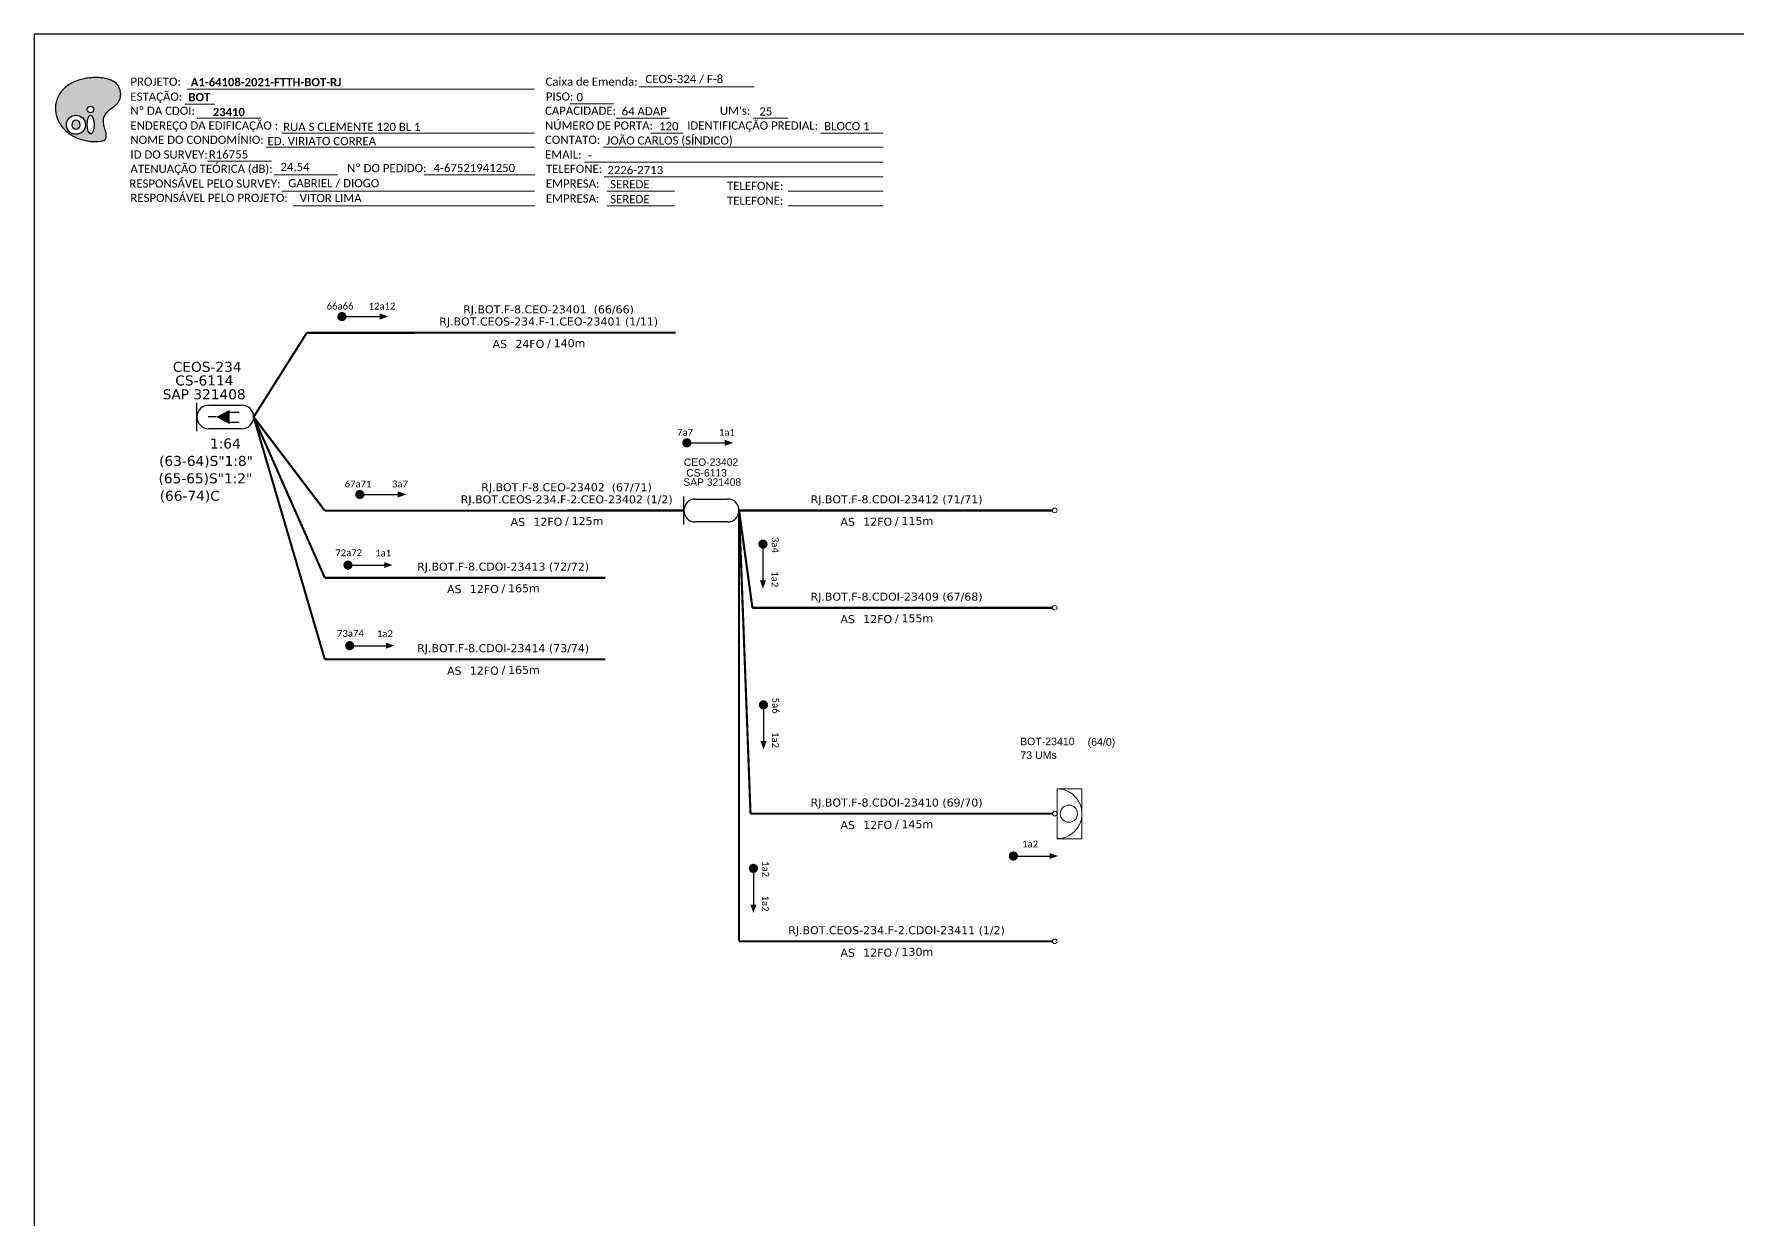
# Model space of a CAD drawing. Extents: x -89 to 749, y 705 to 1299.
# Drawn here: x -89.3 to 283.2, y 1039.8 to 1299 of the extents above; entities that cross this region are included whole.
import ezdxf
from ezdxf.enums import TextEntityAlignment as Align

# ---------------------------------------------------------------- set-up
doc = ezdxf.new("R2010")
doc.units = 0
for name, color, linetype, lineweight in [("20.0-LEGENDA DOS CDO'S", 1, 'Continuous', 0), ('20.2-CDO_POSTE', 1, 'Continuous', 5), ('40.1-ETIQUETAS', 1, 'Continuous', 20)]:
    doc.layers.add(name, color=color, linetype=linetype, lineweight=lineweight)
for name, color, linetype in [('20.4-CEOS', 1, 'Continuous'), ('CAP a instalar', 1, 'Continuous'), ('SETA', 7, 'Continuous')]:
    doc.layers.add(name, color=color, linetype=linetype)
doc.styles.add('ARIAL', font='arial.ttf')
doc.styles.add('siredit', font='verdana.ttf')
doc.styles.get("Standard").update_dxf_attribs({"font": 'arial.ttf'})
doc.styles.add('WMF-Calibri0', font='calibri.ttf')
doc.styles.add('WMF-Calibri1', font='calibrib.ttf')
doc.linetypes.add('FENCELINE1', pattern='A,0.25,-0.1,[133,ltypeshp.shx,S=0.1,R=0,X=-0.1,Y=0],-0.1,1', length=1.45)

# ---------------------------------------------------------------- blocks, each defined once
blk = doc.blocks.new('OI')
h = blk.add_hatch(color=40)
edge = h.paths.add_edge_path()
edge.add_spline(control_points=[(4.35, -0.67), (3.92, -0.99), (3.26, -1.5), (2.81, -2.59), (2.9, -3.5), (3.06, -4.27), (3.31, -4.85), (3.37, -5.39), (3.4, -5.88), (3.2, -6.4), (2.54, -6.61), (1.65, -6.63), (0.55, -6.67), (-0.56, -6.42), (-1.61, -6.14), (-2.77, -5.61), (-3.92, -4.77), (-4.89, -3.7), (-5.34, -2.65), (-5.6, -1.94), (-5.85, -0.96), (-5.71, 0.47), (-5.1, 2.02), (-4.14, 3.02), (-3.3, 3.61), (-2.37, 4.16), (-1.36, 4.44), (-0.56, 4.7), (0.79, 4.85), (2.24, 4.97), (3.79, 4.57), (4.67, 4.21), (5.44, 3.65), (5.76, 2.99), (6.03, 2.21), (6.01, 1.46), (5.72, 0.64), (5.31, 0.08), (4.88, -0.38), (4.51, -0.55), (4.35, -0.67)], knot_values=[0, 0, 0, 0, 1.60434, 2.417191, 3.427595, 4.282808, 4.776746, 5.304182, 5.888771, 6.258406, 6.858137, 7.79129, 8.986195, 10.124242, 11.187857, 12.242908, 13.953784, 15.414161, 16.515391, 17.349188, 17.675853, 19.552021, 21.515531, 22.568638, 23.63245, 24.621084, 25.782718, 26.745347, 27.142653, 29.870543, 31.004649, 31.921532, 32.709589, 33.801391, 34.042471, 35.192333, 35.971461, 36.628871, 37.254359, 37.836911, 37.836911, 37.836911, 37.836911], degree=3, periodic=0)
h.paths.add_polyline_path([(1.13, -0.87, -1), (-0.04, -0.87, -1)], flags=16)
edge = h.paths.add_edge_path(flags=16)
edge.add_ellipse((0.56, -3.59), major_axis=(-0.02, 1.71), ratio=0.361305, start_angle=0, end_angle=360)
h.paths.add_polyline_path([(-0.36, -3.62, -1), (-3.8, -3.62, -1)], flags=16)
edge = h.paths.add_edge_path(flags=0)
edge.add_ellipse((-2.08, -3.62), major_axis=(0, 0.885), ratio=0.758294, start_angle=0, end_angle=360)
at = {"color": 40}
for centre, radius in [((-2.08, -3.62), 1.72), ((0.54, -0.87), 0.587)]:
    blk.add_circle(centre, radius, dxfattribs=at)
blk.add_ellipse((-2.08, -3.62), major_axis=(0, 0.885), ratio=0.758294, start_param=-3.141592653589792, end_param=3.141592653589792, dxfattribs=at)
blk.add_ellipse((0.56, -3.59), major_axis=(-0.02, 1.71), ratio=0.361305, dxfattribs=at)
at = {"color": 40, "start_tangent": (-0.800898, -0.598801), "end_tangent": (-0.800898, -0.598801)}
blk.add_spline([(4.35, -0.67), (3.2, -1.78), (2.9, -2.54), (2.92, -3.55), (3.12, -4.38), (3.28, -4.85), (3.37, -5.37), (3.35, -5.95), (3.2, -6.29), (2.66, -6.55), (1.73, -6.63), (0.54, -6.62), (-0.58, -6.41), (-1.6, -6.11), (-2.56, -5.67), (-3.95, -4.67), (-4.89, -3.56), (-5.37, -2.56), (-5.64, -1.78), (-5.72, -1.46), (-5.63, 0.42), (-4.84, 2.22), (-4.13, 2.99), (-3.27, 3.62), (-2.4, 4.09), (-1.3, 4.47), (-0.37, 4.72), (0.02, 4.77), (2.75, 4.8), (3.85, 4.53), (4.69, 4.16), (5.31, 3.68), (5.85, 2.73), (5.93, 2.5), (5.94, 1.35), (5.67, 0.62), (5.29, 0.08), (4.84, -0.36), (4.35, -0.67)], degree=3, dxfattribs=at)
blk = doc.blocks.new('CARIMBO')
at = {"color": 7, "lineweight": 0}
for points in [[(35.66, -16.79), (111.64, -16.79)], [(134.48, -16.3), (159.61, -16.3)], [(35.15, -20.06), (41.7, -20.06)], [(119.43, -20.02), (128.92, -20.02)], [(37.81, -23.14), (51.75, -23.14)], [(129.48, -23.14), (141.1, -23.14)], [(159.42, -23.14), (167.09, -23.14)], [(52.97, -29.48), (111.64, -29.48)], [(56.38, -26.37), (111.64, -26.37)], [(126.6, -29.48), (187.83, -29.48)], [(137.07, -26.37), (144.01, -26.37)], [(174.24, -26.37), (187.8, -26.37)], [(40.13, -32.55), (54.07, -32.55)], [(122.56, -32.72), (187.83, -32.72)], [(54.67, -35.52), (68.61, -35.52)], [(126.84, -35.96), (187.83, -35.96)], [(56.38, -39.07), (111.64, -39.07)], [(127.45, -39.07), (142.25, -39.07)], [(167.06, -39.07), (187.83, -39.07)], [(58.87, -42.31), (111.64, -42.31)], [(127.45, -42.31), (142.25, -42.31)], [(167.06, -42.31), (187.83, -42.31)]]:
    blk.add_lwpolyline(points, dxfattribs=at)
at = {"color": 7, "xscale": 1.213923925163967, "yscale": 1.213923925163967, "zscale": 1.213923925163967, "rotation": 0.1532896023949059}
blk.add_blockref('OI', (13.86, -20.16), dxfattribs=at)
at = {"color": 7, "lineweight": 0, "style": 'WMF-Calibri0'}
for s, height, p in [('PROJETO:', 1.793, (23.26, -16.04)), ('Caixa de Emenda:', 1.7927, (114.02, -16.04)), ('ESTAÇÃO:', 1.793, (23.26, -19.32)), ('PISO:', 1.793, (114.09, -19.28)), ('Nº DA CDOI:', 1.7927, (23.26, -22.39)), ('CAPACIDADE:', 1.7927, (113.91, -22.39)), ("UM's:", 1.793, (152.15, -22.39)), ('ENDEREÇO DA EDIFICAÇÃO :', 1.7927, (23.26, -25.63)), ('NÚMERO DE PORTA:', 1.7927, (113.91, -25.63)), ('IDENTIFICAÇÃO PREDIAL:', 1.7927, (144.99, -25.63)), ('NOME DO CONDOMÍNIO:', 1.7927, (23.26, -28.74)), ('CONTATO:', 1.793, (113.91, -28.74)), ('ATENUAÇÃO TEÓRICA (dB):', 1.7927, (23.26, -35.09)), ('ID DO SURVEY:', 1.7927, (23.26, -31.97)), ('EMAIL:', 1.793, (113.91, -31.97)), ('TELEFONE:', 1.793, (114.09, -35.09)), ('RESPONSÁVEL PELO SURVEY:', 1.7927, (23.02, -38.32)), ('EMPRESA:', 1.793, (114.09, -38.32)), ('TELEFONE:', 1.793, (153.7, -38.83)), ('RESPONSÁVEL PELO PROJETO:', 1.7927, (23.26, -41.44)), ('EMPRESA:', 1.793, (114.09, -41.56)), ('TELEFONE:', 1.793, (153.7, -42.06))]:
    blk.add_text(s, height=height, dxfattribs=at).set_placement(p)
at = {"color": 7, "lineweight": 0, "flags": 8}
for tag, p, style in [('PROJ', (36.46, -16.13), 'WMF-Calibri1'), ('CEOS-XX', (135.87, -15.46), 'WMF-Calibri0'), ('EST', (35.94, -19.41), 'WMF-Calibri1'), ('PISO_PTR', (120.78, -19.42), 'WMF-Calibri0'), ('CAPAC.', (130.66, -22.52), 'WMF-Calibri0'), ("UC'S", (160.78, -22.54), 'WMF-Calibri0'), ('LOGRADOURO', (56.65, -25.91), 'WMF-Calibri0'), ('N°', (138.85, -25.77), 'WMF-Calibri0'), ('N°PREDIO', (174.94, -25.77), 'WMF-Calibri0'), ('NOME_DO_COND.', (53.23, -29.02), 'WMF-Calibri0'), ('NOME_DO_CONTATO', (127.3, -28.89), 'WMF-Calibri0'), ('_ID_', (40.39, -31.94), 'WMF-Calibri0'), ('O_POTEN', (56.06, -34.68), 'WMF-Calibri0'), ('EMAIL', (123.26, -32.12), 'WMF-Calibri0'), ('RES_SURVEY', (57.78, -38.23), 'WMF-Calibri0'), ('TELEFONE', (127.55, -35.36), 'WMF-Calibri0'), ('EMP_RESP_SURVEY', (128.16, -38.47), 'WMF-Calibri0'), ('CONT_RESP_SURVEY', (167.76, -38.47), 'WMF-Calibri0'), ('RES_PROJ', (60.27, -41.47), 'WMF-Calibri0'), ('EMP_RESP_PROJ', (128.16, -41.71), 'WMF-Calibri0'), ('CONT_RESP_PROJ', (167.76, -41.71), 'WMF-Calibri0')]:
    blk.add_attdef(tag, p, '', height=1.79, dxfattribs=dict(at, style=style))
at = {"color": 7, "lineweight": 0, "style": 'WMF-Calibri1', "flags": 8}
blk.add_attdef("N° CDO'S", text='', height=1.79, dxfattribs=at).set_placement((44.78, -22.68), align=Align.CENTER)
blk = doc.blocks.new('ETIQUETA_RS5F')
at = {"layer": '40.1-ETIQUETAS', "color": 0, "style": 'siredit'}
blk.add_text('/', height=1.5, dxfattribs=at).set_placement((1.58, -1.95), align=Align.MIDDLE_RIGHT)
for tag, p in [('ETIQUETA_R_PRIMARIA', (1.21, 4.1)), ('ETIQUETA_R_SECUNDARIA', (1.21, 2.1)), ('F_ATIVAS/F_MORTAS', (1.14, -4.24))]:
    blk.add_attdef(tag, text='', height=1.5, dxfattribs=at).set_placement(p, align=Align.MIDDLE_CENTER)
for tag, p in [('TIPO_CABO', (-6.58, -2.12)), ('CAP_CABO', (0.4, -2.09))]:
    blk.add_attdef(tag, text='', height=1.5, dxfattribs=at).set_placement(p, align=Align.MIDDLE_RIGHT)
blk.add_attdef('METROS', text='', height=1.5, dxfattribs=at).set_placement((2.14, -1.95), align=Align.MIDDLE_LEFT)
for tag, p in [('FUSÃO_1', (0.85, -8.39)), ('FUSÃO_2', (0.85, -10.6)), ('FUSÃO_3', (0.85, -12.93)), ('FUSÃO_4', (0.85, -15.14)), ('FUSÃO_5', (0.85, -17.16))]:
    blk.add_attdef(tag, text='', height=1.5, dxfattribs=at).set_placement(p, align=Align.CENTER)
blk = doc.blocks.new('CDOE-TEXTO PADRÃO')
at = {"layer": "20.0-LEGENDA DOS CDO'S", "color": 0, "style": 'ARIAL'}
for tag, p in [('CDO_N', (0.49, 7.39)), ('CORDOALHA', (0.5, 4.33)), ('SAP', (0.51, 1.67)), ('SPLITER_1', (0.59, -0.91)), ('SPLITER_2', (0.6, -3.55)), ('(XX-XX_F)S', (0.54, -8.29)), ('(XX-XX_L)S', (0.55, -10.83)), ('UMS', (0.55, -13.15))]:
    blk.add_attdef(tag, p, '', height=1.7, rotation=0.118, dxfattribs=at)
blk.add_attdef('FIBRAS_UTILIZADAS', text='', height=1.7, rotation=0.118, dxfattribs=at).set_placement((19.77, 7.43), align=Align.CENTER)
blk = doc.blocks.new('CEOS_RP_CT_DRT')
at = {"layer": '20.4-CEOS', "color": 0}
for p, q in [((-4.54, 1.19), (-1.19, 1.19)), ((-1.19, -1.19), (-4.54, -1.19))]:
    blk.add_line(p, q, dxfattribs=at)
for points in [[(-5.73, -1.43), (-5.73, 1.44)], [(-3.79, 0), (-4.59, 0)], [(-2.47, 0.48), (-1.45, 0.48)], [(-2.47, -0.52), (-1.45, -0.52)]]:
    blk.add_lwpolyline(points, dxfattribs=at)
blk.add_lwpolyline([(-3.79, 0, 0, 1.47, 0), (-2.41, 0, 1.47, 1.47, 0)], format="xyseb", dxfattribs=at)
for centre, start, end in [((-4.54, 0), 90, 270), ((-1.19, 0), 270, 90)]:
    blk.add_arc(centre, 1.19, start, end, dxfattribs=at)
at = {"layer": '20.4-CEOS', "color": 7, "style": 'siredit'}
for tag, p in [('Nº_DA_CEOS', (-2.86, 5.6)), ('LOCAL', (-2.86, 4.24)), ('SAP', (-2.86, 2.78)), ('RACIO_SPLITAGEM', (-2.86, -1.88)), ('FIBRAS_SPLITTER', (-2.86, -3.58)), ('FIBRAS_TOP_C', (-2.86, -5.08)), ('RESERVA_FINAIS', (-2.86, -6.39))]:
    blk.add_attdef(tag, text='', height=1.01, dxfattribs=at).set_placement(p, align=Align.TOP_CENTER)

msp = doc.modelspace()

# ---------------------------------------------------------------- linework, layer by layer
msp.add_lwpolyline([(-89.32, 705.02), (749.25, 705.02), (749.25, 1299.02), (-89.32, 1299.02), (-89.32, 705.02)])
at = {"color": 7, "lineweight": 0}
msp.add_lwpolyline([(-4.01, 1268.26), (20.14, 1268.26)], dxfattribs=at)
at = {"const_width": 1}
for points in [[(-22.51, 1237.28, 1), (-21.51, 1237.28, 1)], [(52.92, 1209.68, 1), (53.92, 1209.68, 1)], [(-18.58, 1198.4, 1), (-17.58, 1198.4, 1)], [(70.06, 1188.05, 1), (70.05, 1187.05, 1)], [(-21.18, 1182.97, 1), (-20.18, 1182.97, 1)], [(-20.8, 1165.35, 1), (-19.8, 1165.35, 1)], [(70.17, 1152.91, 1), (70.16, 1151.91, 1)], [(67.96, 1117.18, 1), (67.96, 1116.18, 1)], [(124.31, 1119.38, 1), (125.31, 1119.38, 1)]]:
    msp.add_lwpolyline(points, format="xyb", close=True, dxfattribs=at)
at = {"layer": '20.4-CEOS', "color": 5}
for p, q in [((52.76, 1191.87), (52.76, 1197.93)), ((55.27, 1197.41), (62.32, 1197.41)), ((62.32, 1192.39), (55.27, 1192.39))]:
    msp.add_line(p, q, dxfattribs=at)
for centre, start, end in [((55.27, 1194.9), 90, 270), ((62.32, 1194.9), 270, 90)]:
    msp.add_arc(centre, 2.51, start, end, dxfattribs=at)
at = {"layer": '40.1-ETIQUETAS', "color": 1}
msp.add_lwpolyline([(134.36, 1134.07), (139.8, 1134.07), (139.8, 1123.17), (134.36, 1123.17)], close=True, dxfattribs=at)
at = {"layer": '40.1-ETIQUETAS', "color": 8}
for centre in [(133.85, 1194.91), (133.85, 1173.63), (133.85, 1100.73)]:
    msp.add_ellipse(centre, major_axis=(-0.356, 0.356), ratio=1, start_param=2.356194490191767, end_param=8.639379797371353, dxfattribs=at)
at = {"layer": '40.1-ETIQUETAS', "color": 1}
for centre, major_axis, start_param, end_param in [((134.36, 1128.63), (-3.85, 3.85), 2.356194, 5.497787), ((133.85, 1128.63), (-0.356, 0.356), 2.356194490191767, 8.639379797371353), ((136.94, 1128.63), (1.33, 1.33), 3.926991, 10.210176)]:
    msp.add_ellipse(centre, major_axis=major_axis, ratio=1, start_param=start_param, end_param=end_param, dxfattribs=at)
at = {"layer": 'CAP a instalar', "color": 7, "linetype": 'FENCELINE1', "ltscale": 7, "const_width": 0.467}
for points in [[(-41.31, 1215.34), (-29.68, 1233.73)], [(-29.68, 1233.73), (50.94, 1233.78)], [(-41.31, 1215.34), (-25.74, 1194.85)], [(-25.74, 1194.85), (52.76, 1194.9)]]:
    msp.add_lwpolyline(points, dxfattribs=at)
at = {"layer": 'CAP a instalar', "color": 8, "linetype": 'FENCELINE1', "ltscale": 7, "const_width": 0.467}
for points in [[(-41.31, 1215.34), (-25.74, 1180.18)], [(-25.74, 1162.35), (-41.31, 1215.34)], [(64.83, 1194.9), (133.35, 1194.9)], [(64.83, 1194.9), (64.83, 1100.72)], [(67.75, 1173.62), (64.83, 1194.9)], [(-25.74, 1180.18), (35.56, 1180.19)], [(67.75, 1173.62), (133.35, 1173.62)], [(-25.74, 1162.35), (35.56, 1162.36)], [(64.83, 1100.72), (133.35, 1100.72)]]:
    msp.add_lwpolyline(points, dxfattribs=at)
at = {"layer": 'CAP a instalar', "color": 1, "linetype": 'FENCELINE1', "ltscale": 7, "const_width": 0.467}
for points in [[(67.33, 1128.62), (64.83, 1194.9)], [(67.33, 1128.62), (133.35, 1128.62)]]:
    msp.add_lwpolyline(points, dxfattribs=at)
at = {"layer": 'SETA'}
for points in [[(-21.63, 1237.28), (-13.03, 1237.28)], [(53.8, 1209.68), (62.4, 1209.68)], [(-17.7, 1198.4), (-9.1, 1198.4)], [(70.05, 1187.55), (70.05, 1178.96)], [(-20.68, 1182.97), (-12.08, 1182.96)], [(-20.3, 1165.35), (-11.7, 1165.34)], [(70.17, 1152.41), (70.16, 1143.82)], [(124.81, 1119.38), (133.4, 1119.38)], [(67.96, 1116.68), (67.95, 1108.08)]]:
    msp.add_lwpolyline(points, dxfattribs=at)
for points in [[(-13.72, 1237.96), (-11.89, 1237.29), (-13.72, 1236.62)], [(61.71, 1210.36), (63.54, 1209.69), (61.71, 1209.03)], [(-9.79, 1199.08), (-7.96, 1198.41), (-9.79, 1197.74)], [(-12.77, 1183.64), (-10.94, 1182.97), (-12.77, 1182.31)], [(70.73, 1179.64), (70.06, 1177.81), (69.39, 1179.65)], [(-12.39, 1166.02), (-10.56, 1165.35), (-12.39, 1164.69)], [(70.84, 1144.5), (70.17, 1142.67), (69.5, 1144.51)], [(132.71, 1120.06), (134.55, 1119.39), (132.71, 1118.72)], [(68.63, 1108.77), (67.96, 1106.94), (67.29, 1108.77)]]:
    msp.add_solid(points, dxfattribs=at)

# ---------------------------------------------------------------- block references
ref = msp.add_blockref('CARIMBO', (-91.51, 1303.77))
ref.add_attrib('PROJ', 'A1-64108-2021-FTTH-BOT-RJ', (-55.05, 1287.63), dxfattribs={"color": 7, "lineweight": 0, "height": 1.7927, "style": 'WMF-Calibri1'})
ref.add_attrib('EST', 'BOT', (-55.57, 1284.35), dxfattribs={"color": 7, "lineweight": 0, "height": 1.793, "style": 'WMF-Calibri1'})
ref.add_attrib("N° CDO'S", '23410', dxfattribs={"color": 7, "lineweight": 0, "height": 1.793, "style": 'WMF-Calibri1'}).set_placement((-46.73, 1281.09), align=Align.CENTER)
ref.add_attrib('LOGRADOURO', 'RUA S CLEMENTE 120 BL 1', (-34.86, 1277.86), dxfattribs={"color": 7, "lineweight": 0, "height": 1.7927, "style": 'WMF-Calibri0'})
ref.add_attrib('NOME_DO_COND.', 'ED. VIRIATO CORREA', (-38.28, 1274.74), dxfattribs={"color": 7, "lineweight": 0, "height": 1.7927, "style": 'WMF-Calibri0'})
ref.add_attrib('_ID_', 'R16755', (-51.11, 1271.83), dxfattribs={"color": 7, "lineweight": 0, "height": 1.793, "style": 'WMF-Calibri0'})
ref.add_attrib('O_POTEN', '24,54', (-35.45, 1269.09), dxfattribs={"color": 7, "lineweight": 0, "height": 1.793, "style": 'WMF-Calibri0'})
ref.add_attrib('RES_SURVEY', 'GABRIEL / DIOGO', (-33.73, 1265.54), dxfattribs={"color": 7, "lineweight": 0, "height": 1.7927, "style": 'WMF-Calibri0'})
ref.add_attrib('RES_PROJ', 'VITOR LIMA', (-31.24, 1262.3), dxfattribs={"color": 7, "lineweight": 0, "height": 1.793, "style": 'WMF-Calibri0'})
ref.add_attrib('CEOS-XX', 'CEOS-324 / F-8', (44.36, 1288.31), dxfattribs={"color": 7, "lineweight": 0, "height": 1.7927, "style": 'WMF-Calibri0'})
ref.add_attrib('CAPAC.', '64 ADAP', (39.15, 1281.25), dxfattribs={"color": 7, "lineweight": 0, "height": 1.793, "style": 'WMF-Calibri0'})
ref.add_attrib("UC'S", '25', (69.27, 1281.23), dxfattribs={"color": 7, "lineweight": 0, "height": 1.793, "style": 'WMF-Calibri0'})
ref.add_attrib('PISO_PTR', '0', (29.28, 1284.34), dxfattribs={"color": 7, "lineweight": 0, "height": 1.79, "style": 'WMF-Calibri0'})
ref.add_attrib('N°', '120', (47.34, 1278), dxfattribs={"color": 7, "lineweight": 0, "height": 1.793, "style": 'WMF-Calibri0'})
ref.add_attrib('N°PREDIO', 'BLOCO 1', (83.43, 1278), dxfattribs={"color": 7, "lineweight": 0, "height": 1.793, "style": 'WMF-Calibri0'})
ref.add_attrib('NOME_DO_CONTATO', 'JOÃO CARLOS (SÍNDICO)', (35.79, 1274.88), dxfattribs={"color": 7, "lineweight": 0, "height": 1.7927, "style": 'WMF-Calibri0'})
ref.add_attrib('EMAIL', '-', (31.75, 1271.65), dxfattribs={"color": 7, "lineweight": 0, "height": 1.79, "style": 'WMF-Calibri0'})
ref.add_attrib('TELEFONE', '2226-2713', (36.04, 1268.41), dxfattribs={"color": 7, "lineweight": 0, "height": 1.793, "style": 'WMF-Calibri0'})
ref.add_attrib('EMP_RESP_SURVEY', 'SEREDE', (36.65, 1265.3), dxfattribs={"color": 7, "lineweight": 0, "height": 1.793, "style": 'WMF-Calibri0'})
ref.add_attrib('EMP_RESP_PROJ', 'SEREDE', (36.65, 1262.06), dxfattribs={"color": 7, "lineweight": 0, "height": 1.793, "style": 'WMF-Calibri0'})
at = {"layer": '20.2-CDO_POSTE', "color": 5}
ref = msp.add_blockref('CDOE-TEXTO PADRÃO', (54.48, 1197.58), dxfattribs=dict(at, xscale=0.947556147652673, yscale=0.947556147652673, zscale=0.947556147652673))
ref.add_attrib('CDO_N', 'CS-6113', (53.29, 1202.32), dxfattribs={"layer": "20.0-LEGENDA DOS CDO'S", "color": 0, "height": 1.611, "rotation": 0.118, "style": 'ARIAL'})
ref.add_attrib('SAP', 'CEO-23402', (52.76, 1204.65), dxfattribs={"layer": "20.0-LEGENDA DOS CDO'S", "color": 0, "height": 1.611, "rotation": 0.118, "style": 'ARIAL'})
ref = msp.add_blockref('CDOE-TEXTO PADRÃO', (52.54, 1195.55), dxfattribs=dict(at, xscale=0.947556147652673, yscale=0.947556147652673, zscale=0.947556147652673))
ref.add_attrib('CDO_N', 'SAP 321408', (52.65, 1200.29), dxfattribs={"layer": "20.0-LEGENDA DOS CDO'S", "color": 0, "height": 1.611, "rotation": 0.118, "style": 'ARIAL'})
at = {"layer": '20.4-CEOS', "color": 7}
ref = msp.add_blockref('CEOS_RP_CT_DRT', (-41.31, 1215.34), dxfattribs=dict(at, xscale=2.161665797233581, yscale=2.161665797233581, zscale=2.161665797233581))
ref.add_attrib('Nº_DA_CEOS', 'CEOS-234', dxfattribs={"color": 7, "height": 2.183, "style": 'siredit'}).set_placement((-51.47, 1227.39), align=Align.TOP_CENTER)
ref.add_attrib('LOCAL', 'CS-6114', dxfattribs={"color": 7, "height": 2.183, "style": 'siredit'}).set_placement((-52.09, 1224.42), align=Align.TOP_CENTER)
ref.add_attrib('SAP', 'SAP 321408', dxfattribs={"color": 7, "height": 2.183, "style": 'siredit'}).set_placement((-52.13, 1221.39), align=Align.TOP_CENTER)
ref.add_attrib('RACIO_SPLITAGEM', '1:64', dxfattribs={"color": 7, "height": 2.183, "style": 'siredit'}).set_placement((-47.5, 1210.63), align=Align.TOP_CENTER)
ref.add_attrib('FIBRAS_SPLITTER', '(63-64)S"1:8"', dxfattribs={"color": 7, "height": 2.1826, "style": 'siredit'}).set_placement((-51.72, 1206.83), align=Align.TOP_CENTER)
ref.add_attrib('FIBRAS_TOP_C', '(65-65)S"1:2"', dxfattribs={"color": 7, "height": 2.1826, "style": 'siredit'}).set_placement((-51.85, 1203.02), align=Align.TOP_CENTER)
ref.add_attrib('RESERVA_FINAIS', '(66-74)C', dxfattribs={"color": 7, "height": 2.183, "style": 'siredit'}).set_placement((-55.28, 1199.21), align=Align.TOP_CENTER)
at = {"layer": '40.1-ETIQUETAS', "color": 7}
ref = msp.add_blockref('ETIQUETA_RS5F', (21.82, 1233.75), dxfattribs=dict(at, xscale=1.16639998499977, yscale=1.16639998499977, zscale=1.16639998499977))
ref.add_attrib('ETIQUETA_R_PRIMARIA', 'RJ.BOT.F-8.CEO-23401  (66/66)', dxfattribs={"color": 0, "height": 1.7496, "style": 'siredit'}).set_placement((23.16, 1238.86), align=Align.MIDDLE_CENTER)
ref.add_attrib('ETIQUETA_R_SECUNDARIA', 'RJ.BOT.CEOS-234.F-1.CEO-23401 (1/11)', dxfattribs={"color": 0, "height": 1.7496, "style": 'siredit'}).set_placement((23.2, 1236.21), align=Align.MIDDLE_CENTER)
ref.add_attrib('TIPO_CABO', 'AS', dxfattribs={"color": 0, "height": 1.75, "style": 'siredit'}).set_placement((14.11, 1231.29), align=Align.MIDDLE_RIGHT)
ref.add_attrib('CAP_CABO', '24FO', dxfattribs={"color": 0, "height": 1.75, "style": 'siredit'}).set_placement((22.25, 1231.31), align=Align.MIDDLE_RIGHT)
ref.add_attrib('METROS', '140m', dxfattribs={"color": 0, "height": 1.75, "style": 'siredit'}).set_placement((24.29, 1231.47), align=Align.MIDDLE_LEFT)
ref = msp.add_blockref('ETIQUETA_RS5F', (25.76, 1194.87), dxfattribs=dict(at, xscale=1.16639998499977, yscale=1.16639998499977, zscale=1.16639998499977))
ref.add_attrib('ETIQUETA_R_PRIMARIA', 'RJ.BOT.F-8.CEO-23402  (67/71)', dxfattribs={"color": 0, "height": 1.7496, "style": 'siredit'}).set_placement((27.1, 1199.98), align=Align.MIDDLE_CENTER)
ref.add_attrib('ETIQUETA_R_SECUNDARIA', 'RJ.BOT.CEOS-234.F-2.CEO-23402 (1/2)', dxfattribs={"color": 0, "height": 1.7496, "style": 'siredit'}).set_placement((27.14, 1197.33), align=Align.MIDDLE_CENTER)
ref.add_attrib('TIPO_CABO', 'AS', dxfattribs={"color": 0, "height": 1.75, "style": 'siredit'}).set_placement((18.04, 1192.41), align=Align.MIDDLE_RIGHT)
ref.add_attrib('CAP_CABO', '12FO', dxfattribs={"color": 0, "height": 1.75, "style": 'siredit'}).set_placement((26.18, 1192.43), align=Align.MIDDLE_RIGHT)
ref.add_attrib('METROS', '125m', dxfattribs={"color": 0, "height": 1.75, "style": 'siredit'}).set_placement((28.22, 1192.59), align=Align.MIDDLE_LEFT)
at = {"layer": '40.1-ETIQUETAS', "color": 8}
ref = msp.add_blockref('ETIQUETA_RS5F', (97.88, 1194.9), dxfattribs=dict(at, xscale=1.16639998499977, yscale=1.16639998499977, zscale=1.16639998499977))
ref.add_attrib('ETIQUETA_R_SECUNDARIA', 'RJ.BOT.F-8.CDOI-23412 (71/71)', dxfattribs={"color": 0, "height": 1.7496, "style": 'siredit'}).set_placement((99.26, 1197.35), align=Align.MIDDLE_CENTER)
ref.add_attrib('TIPO_CABO', 'AS', dxfattribs={"color": 0, "height": 1.75, "style": 'siredit'}).set_placement((90.16, 1192.43), align=Align.MIDDLE_RIGHT)
ref.add_attrib('CAP_CABO', '12FO', dxfattribs={"color": 0, "height": 1.75, "style": 'siredit'}).set_placement((98.3, 1192.46), align=Align.MIDDLE_RIGHT)
ref.add_attrib('METROS', '115m', dxfattribs={"color": 0, "height": 1.75, "style": 'siredit'}).set_placement((100.34, 1192.62), align=Align.MIDDLE_LEFT)
ref = msp.add_blockref('ETIQUETA_RS5F', (11.86, 1180.18), dxfattribs=dict(at, xscale=1.16639998499977, yscale=1.16639998499977, zscale=1.16639998499977))
ref.add_attrib('ETIQUETA_R_SECUNDARIA', 'RJ.BOT.F-8.CDOI-23413 (72/72)', dxfattribs={"color": 0, "height": 1.7496, "style": 'siredit'}).set_placement((13.24, 1182.63), align=Align.MIDDLE_CENTER)
ref.add_attrib('TIPO_CABO', 'AS', dxfattribs={"color": 0, "height": 1.75, "style": 'siredit'}).set_placement((4.14, 1177.71), align=Align.MIDDLE_RIGHT)
ref.add_attrib('CAP_CABO', '12FO', dxfattribs={"color": 0, "height": 1.75, "style": 'siredit'}).set_placement((12.29, 1177.74), align=Align.MIDDLE_RIGHT)
ref.add_attrib('METROS', '165m', dxfattribs={"color": 0, "height": 1.75, "style": 'siredit'}).set_placement((14.32, 1177.9), align=Align.MIDDLE_LEFT)
ref = msp.add_blockref('ETIQUETA_RS5F', (97.88, 1173.62), dxfattribs=dict(at, xscale=1.16639998499977, yscale=1.16639998499977, zscale=1.16639998499977))
ref.add_attrib('ETIQUETA_R_SECUNDARIA', 'RJ.BOT.F-8.CDOI-23409 (67/68)', dxfattribs={"color": 0, "height": 1.7496, "style": 'siredit'}).set_placement((99.26, 1176.07), align=Align.MIDDLE_CENTER)
ref.add_attrib('TIPO_CABO', 'AS', dxfattribs={"color": 0, "height": 1.75, "style": 'siredit'}).set_placement((90.16, 1171.15), align=Align.MIDDLE_RIGHT)
ref.add_attrib('CAP_CABO', '12FO', dxfattribs={"color": 0, "height": 1.75, "style": 'siredit'}).set_placement((98.3, 1171.17), align=Align.MIDDLE_RIGHT)
ref.add_attrib('METROS', '155m', dxfattribs={"color": 0, "height": 1.75, "style": 'siredit'}).set_placement((100.34, 1171.34), align=Align.MIDDLE_LEFT)
ref = msp.add_blockref('ETIQUETA_RS5F', (11.86, 1162.35), dxfattribs=dict(at, xscale=1.16639998499977, yscale=1.16639998499977, zscale=1.16639998499977))
ref.add_attrib('ETIQUETA_R_SECUNDARIA', 'RJ.BOT.F-8.CDOI-23414 (73/74)', dxfattribs={"color": 0, "height": 1.7496, "style": 'siredit'}).set_placement((13.24, 1164.81), align=Align.MIDDLE_CENTER)
ref.add_attrib('TIPO_CABO', 'AS', dxfattribs={"color": 0, "height": 1.75, "style": 'siredit'}).set_placement((4.14, 1159.88), align=Align.MIDDLE_RIGHT)
ref.add_attrib('CAP_CABO', '12FO', dxfattribs={"color": 0, "height": 1.75, "style": 'siredit'}).set_placement((12.29, 1159.91), align=Align.MIDDLE_RIGHT)
ref.add_attrib('METROS', '165m', dxfattribs={"color": 0, "height": 1.75, "style": 'siredit'}).set_placement((14.32, 1160.07), align=Align.MIDDLE_LEFT)
at = {"layer": '40.1-ETIQUETAS', "color": 1}
ref = msp.add_blockref('CDOE-TEXTO PADRÃO', (133.37, 1132.51), dxfattribs=dict(at, xscale=0.9720000028610228, yscale=0.9720000028610228, zscale=0.9720000028610228))
ref.add_attrib('CDO_N', 'BOT-23410', (126.27, 1143.58), dxfattribs={"layer": "20.0-LEGENDA DOS CDO'S", "color": 0, "height": 1.652, "rotation": 0.118, "style": 'ARIAL'})
ref.add_attrib('CORDOALHA', '73 UMs', (126.34, 1140.6), dxfattribs={"layer": "20.0-LEGENDA DOS CDO'S", "color": 0, "height": 1.652, "rotation": 0.118, "style": 'ARIAL'})
ref.add_attrib('FIBRAS_UTILIZADAS', '       (64/0)', dxfattribs={"layer": "20.0-LEGENDA DOS CDO'S", "color": 0, "height": 1.6523, "rotation": 0.118, "style": 'ARIAL'}).set_placement((141.82, 1143.5), align=Align.CENTER)
ref = msp.add_blockref('ETIQUETA_RS5F', (97.88, 1128.62), dxfattribs=dict(at, xscale=1.16639998499977, yscale=1.16639998499977, zscale=1.16639998499977))
ref.add_attrib('ETIQUETA_R_SECUNDARIA', 'RJ.BOT.F-8.CDOI-23410 (69/70)', dxfattribs={"color": 0, "height": 1.7496, "style": 'siredit'}).set_placement((99.26, 1131.07), align=Align.MIDDLE_CENTER)
ref.add_attrib('TIPO_CABO', 'AS', dxfattribs={"color": 0, "height": 1.75, "style": 'siredit'}).set_placement((90.16, 1126.15), align=Align.MIDDLE_RIGHT)
ref.add_attrib('CAP_CABO', '12FO', dxfattribs={"color": 0, "height": 1.75, "style": 'siredit'}).set_placement((98.3, 1126.17), align=Align.MIDDLE_RIGHT)
ref.add_attrib('METROS', '145m', dxfattribs={"color": 0, "height": 1.75, "style": 'siredit'}).set_placement((100.34, 1126.34), align=Align.MIDDLE_LEFT)
at = {"layer": '40.1-ETIQUETAS', "color": 8}
ref = msp.add_blockref('ETIQUETA_RS5F', (97.88, 1100.72), dxfattribs=dict(at, xscale=1.16639998499977, yscale=1.16639998499977, zscale=1.16639998499977))
ref.add_attrib('ETIQUETA_R_SECUNDARIA', 'RJ.BOT.CEOS-234.F-2.CDOI-23411 (1/2)', dxfattribs={"color": 0, "height": 1.7496, "style": 'siredit'}).set_placement((99.26, 1103.17), align=Align.MIDDLE_CENTER)
ref.add_attrib('TIPO_CABO', 'AS', dxfattribs={"color": 0, "height": 1.75, "style": 'siredit'}).set_placement((90.16, 1098.25), align=Align.MIDDLE_RIGHT)
ref.add_attrib('CAP_CABO', '12FO', dxfattribs={"color": 0, "height": 1.75, "style": 'siredit'}).set_placement((98.3, 1098.27), align=Align.MIDDLE_RIGHT)
ref.add_attrib('METROS', '130m', dxfattribs={"color": 0, "height": 1.75, "style": 'siredit'}).set_placement((100.34, 1098.44), align=Align.MIDDLE_LEFT)

# ---------------------------------------------------------------- texts
at = {"color": 7, "lineweight": 0, "style": 'WMF-Calibri0'}
msp.add_text('Nº DO PEDIDO:', height=1.7927, dxfattribs=at).set_placement((-20.88, 1268.84))
at = {"char_height": 1.5, "width": 25.3588, "attachment_point": 5}
for s, insert in [('{\\fCalibri|b0|i0|c0|p34;\\C7;66a66}', (-22.41, 1239.57)), ('{\\fCalibri|b0|i0|c0|p34;\\C7;12a12}', (-13.25, 1239.57)), ('{\\fCalibri|b0|i0|c0|p34;\\C7;7a7}', (53.02, 1211.98)), ('{\\fCalibri|b0|i0|c0|p34;\\C7;1a1}', (62.18, 1211.98)), ('{\\fCalibri|b0|i0|c0|p34;\\C7;67a71}', (-18.48, 1200.69)), ('{\\fCalibri|b0|i0|c0|p34;\\C7;3a7}', (-9.32, 1200.69)), ('{\\fCalibri|b0|i0|c0|p34;\\C7;1a2}', (128.46, 1122))]:
    msp.add_mtext(s, dxfattribs=dict(at, insert=insert))
for s, insert, rotation in [('{\\fCalibri|b0|i0|c0|p34;\\C7;3a4}', (72.74, 1187.4), 270.6666), ('{\\fCalibri|b0|i0|c0|p34;\\C7;72a72}', (-20.53, 1185.65), 0.6666), ('{\\fCalibri|b0|i0|c0|p34;\\C7;1a1}', (-12.99, 1185.59), 359.9383), ('{\\fCalibri|b0|i0|c0|p34;\\C7;1a2}', (72.67, 1179.87), 269.9383), ('\\C7;\\fCalibri|b0|i0|c0|p34;73a74', (-20.15, 1168.04), 0.6666), ('\\C7;\\fCalibri|b0|i0|c0|p34;1a2', (-12.61, 1167.97), 359.9383), ('{\\fCalibri|b0|i0|c0|p34;\\C7;5a6}', (72.85, 1152.26), 270.6666), ('{\\fCalibri|b0|i0|c0|p34;\\C7;1a2}', (72.78, 1144.73), 269.9383), ('{\\fCalibri|b0|i0|c0|p34;\\C7;1a2}', (70.64, 1116.53), 270.6666), ('{\\fCalibri|b0|i0|c0|p34;\\C7;1a2}', (70.57, 1109), 269.9383)]:
    msp.add_mtext(s, dxfattribs=dict(at, insert=insert, rotation=rotation))
at = {"color": 7, "lineweight": 0, "style": 'WMF-Calibri0', "flags": 8}
msp.add_attdef('4-67521941250', (-1.97, 1268.87), '', height=1.79, dxfattribs=at)

doc.saveas('drawing.dxf')
